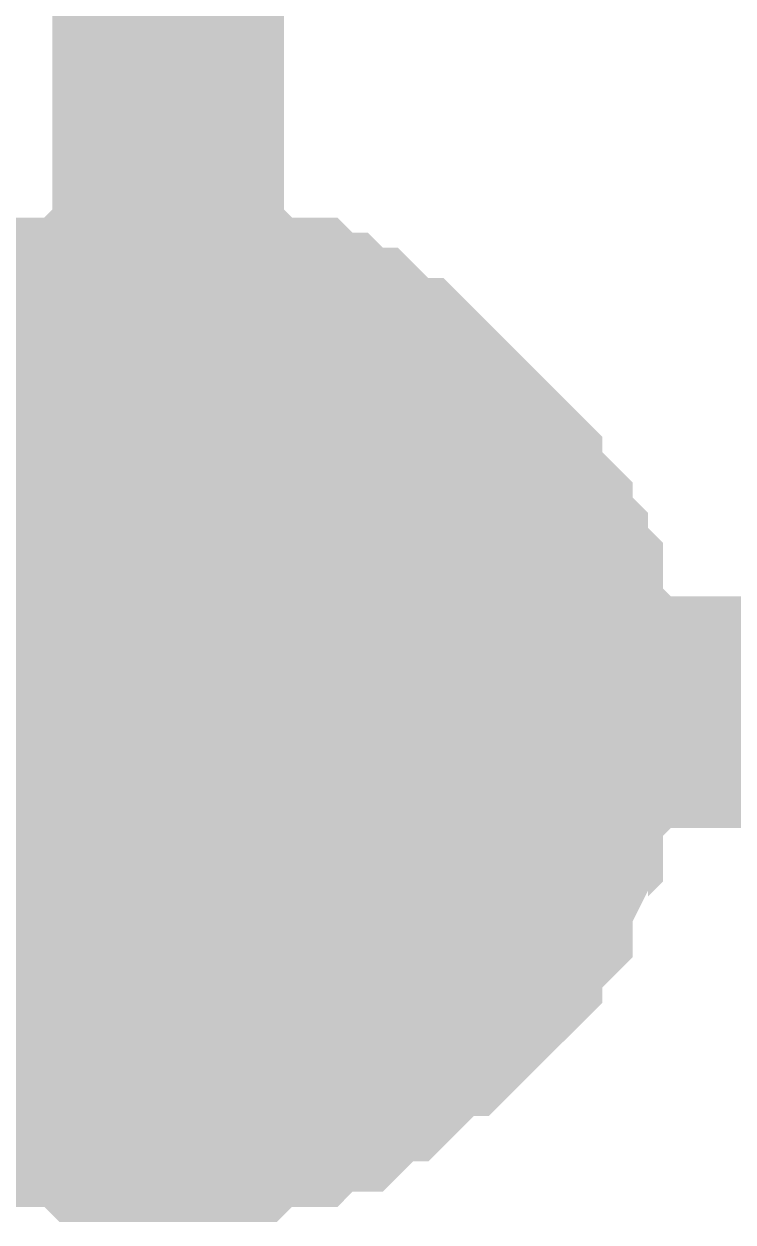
# Model space of a CAD drawing. Header units: inches. Extents: x 0 to 16.9, y 0 to 11.7.
# Drawn here: x 14.4797 to 14.5158, y 5.092 to 5.153 of the extents above; entities that cross this region are included whole.
import ezdxf

# ---------------------------------------------------------------- set-up
doc = ezdxf.new("R2010")
doc.units = ezdxf.units.IN
doc.header["$MEASUREMENT"] = 0
doc.layers.add('Sheet', color=255, linetype='Continuous')

msp = doc.modelspace()

# ---------------------------------------------------------------- linework, layer by layer
at = {"layer": 'Sheet'}
for points in [[(15.692151, 5.565555, 0.0118, 0.0118, 0), (15.692151, 5.550893, 0.0118, 0.0118, 0), (14.487021, 5.550893, 0.0118, 0.0118, 0), (14.487021, 5.117965, 0.0118, 0.0118, 0)], [(14.473133, 5.131855, 0.0118, 0.0118, 0), (14.473905, 5.132627, 0.0118, 0.0118, 0), (14.474676, 5.133399, 0.0118, 0.0118, 0), (14.475448, 5.134171, 0.0118, 0.0118, 0), (14.476219, 5.134171, 0.0118, 0.0118, 0), (14.476991, 5.134942, 0.0118, 0.0118, 0), (14.477762, 5.135714, 0.0118, 0.0118, 0), (14.478534, 5.135714, 0.0118, 0.0118, 0), (14.479305, 5.136486, 0.0118, 0.0118, 0), (14.480077, 5.136486, 0.0118, 0.0118, 0), (14.480848, 5.137257, 0.0118, 0.0118, 0), (14.482392, 5.137257, 0.0118, 0.0118, 0), (14.483163, 5.137257, 0.0118, 0.0118, 0), (14.483935, 5.138029, 0.0118, 0.0118, 0), (14.484706, 5.138029, 0.0118, 0.0118, 0), (14.486249, 5.138029, 0.0118, 0.0118, 0), (14.487021, 5.138029, 0.0118, 0.0118, 0)], [(14.473133, 5.131855, 0.0118, 0.0118, 0), (14.473905, 5.132627, 0.0118, 0.0118, 0), (14.474676, 5.133399, 0.0118, 0.0118, 0), (14.475448, 5.134171, 0.0118, 0.0118, 0), (14.476219, 5.134171, 0.0118, 0.0118, 0), (14.476991, 5.134942, 0.0118, 0.0118, 0), (14.477762, 5.135714, 0.0118, 0.0118, 0), (14.478534, 5.135714, 0.0118, 0.0118, 0), (14.479305, 5.136486, 0.0118, 0.0118, 0), (14.480077, 5.136486, 0.0118, 0.0118, 0), (14.480848, 5.137257, 0.0118, 0.0118, 0), (14.482392, 5.137257, 0.0118, 0.0118, 0), (14.483163, 5.137257, 0.0118, 0.0118, 0), (14.483935, 5.138029, 0.0118, 0.0118, 0), (14.484706, 5.138029, 0.0118, 0.0118, 0), (14.486249, 5.138029, 0.0118, 0.0118, 0), (14.487021, 5.138029, 0.0118, 0.0118, 0)], [(14.473133, 5.131855, 0.0118, 0.0118, 0), (14.473905, 5.132627, 0.0118, 0.0118, 0), (14.474676, 5.133399, 0.0118, 0.0118, 0), (14.475448, 5.134171, 0.0118, 0.0118, 0), (14.476219, 5.134171, 0.0118, 0.0118, 0), (14.476991, 5.134942, 0.0118, 0.0118, 0), (14.477762, 5.135714, 0.0118, 0.0118, 0), (14.478534, 5.135714, 0.0118, 0.0118, 0), (14.479305, 5.136486, 0.0118, 0.0118, 0), (14.480077, 5.136486, 0.0118, 0.0118, 0), (14.480848, 5.137257, 0.0118, 0.0118, 0), (14.482392, 5.137257, 0.0118, 0.0118, 0), (14.483163, 5.137257, 0.0118, 0.0118, 0), (14.483935, 5.138029, 0.0118, 0.0118, 0), (14.484706, 5.138029, 0.0118, 0.0118, 0), (14.486249, 5.138029, 0.0118, 0.0118, 0), (14.487021, 5.138029, 0.0118, 0.0118, 0)], [(14.473133, 5.131855, 0.0118, 0.0118, 0), (14.473905, 5.132627, 0.0118, 0.0118, 0), (14.474676, 5.133399, 0.0118, 0.0118, 0), (14.475448, 5.134171, 0.0118, 0.0118, 0), (14.476219, 5.134171, 0.0118, 0.0118, 0), (14.476991, 5.134942, 0.0118, 0.0118, 0), (14.477762, 5.135714, 0.0118, 0.0118, 0), (14.478534, 5.135714, 0.0118, 0.0118, 0), (14.479305, 5.136486, 0.0118, 0.0118, 0), (14.480077, 5.136486, 0.0118, 0.0118, 0), (14.480848, 5.137257, 0.0118, 0.0118, 0), (14.482392, 5.137257, 0.0118, 0.0118, 0), (14.483163, 5.137257, 0.0118, 0.0118, 0), (14.483935, 5.138029, 0.0118, 0.0118, 0), (14.484706, 5.138029, 0.0118, 0.0118, 0), (14.486249, 5.138029, 0.0118, 0.0118, 0), (14.487021, 5.138029, 0.0118, 0.0118, 0)], [(14.487021, 5.138029, 0.0118, 0.0118, 0), (14.487021, 5.138029, 0.0118, 0.0118, 0)], [(14.487021, 5.138029, 0.0118, 0.0118, 0), (14.487792, 5.138029, 0.0118, 0.0118, 0), (14.489335, 5.138029, 0.0118, 0.0118, 0), (14.490107, 5.138029, 0.0118, 0.0118, 0), (14.490878, 5.137257, 0.0118, 0.0118, 0), (14.49165, 5.137257, 0.0118, 0.0118, 0), (14.493193, 5.137257, 0.0118, 0.0118, 0), (14.493964, 5.136486, 0.0118, 0.0118, 0), (14.494736, 5.136486, 0.0118, 0.0118, 0), (14.495508, 5.135714, 0.0118, 0.0118, 0), (14.496279, 5.135714, 0.0118, 0.0118, 0), (14.497051, 5.134942, 0.0118, 0.0118, 0), (14.497822, 5.134171, 0.0118, 0.0118, 0), (14.498594, 5.134171, 0.0118, 0.0118, 0), (14.499365, 5.133399, 0.0118, 0.0118, 0), (14.500137, 5.132627, 0.0118, 0.0118, 0), (14.500908, 5.131855, 0.0118, 0.0118, 0), (14.50168, 5.131084, 0.0118, 0.0118, 0), (14.502451, 5.130312, 0.0118, 0.0118, 0), (14.503223, 5.12954, 0.0118, 0.0118, 0), (14.503223, 5.128769, 0.0118, 0.0118, 0), (14.503994, 5.127997, 0.0118, 0.0118, 0), (14.504766, 5.127225, 0.0118, 0.0118, 0), (14.504766, 5.126454, 0.0118, 0.0118, 0), (14.505537, 5.125682, 0.0118, 0.0118, 0), (14.505537, 5.12491, 0.0118, 0.0118, 0), (14.506309, 5.124138, 0.0118, 0.0118, 0), (14.506309, 5.122595, 0.0118, 0.0118, 0), (14.506309, 5.121823, 0.0118, 0.0118, 0), (14.50708, 5.121052, 0.0118, 0.0118, 0), (14.50708, 5.12028, 0.0118, 0.0118, 0), (14.50708, 5.118736, 0.0118, 0.0118, 0), (14.50708, 5.117965, 0.0118, 0.0118, 0)], [(14.487021, 5.138029, 0.0118, 0.0118, 0), (14.487021, 5.138029, 0.0118, 0.0118, 0)], [(14.487021, 5.138029, 0.0118, 0.0118, 0), (14.487792, 5.138029, 0.0118, 0.0118, 0), (14.489335, 5.138029, 0.0118, 0.0118, 0), (14.490107, 5.138029, 0.0118, 0.0118, 0), (14.490878, 5.137257, 0.0118, 0.0118, 0), (14.49165, 5.137257, 0.0118, 0.0118, 0), (14.493193, 5.137257, 0.0118, 0.0118, 0), (14.493964, 5.136486, 0.0118, 0.0118, 0), (14.494736, 5.136486, 0.0118, 0.0118, 0), (14.495508, 5.135714, 0.0118, 0.0118, 0), (14.496279, 5.135714, 0.0118, 0.0118, 0), (14.497051, 5.134942, 0.0118, 0.0118, 0), (14.497822, 5.134171, 0.0118, 0.0118, 0), (14.498594, 5.134171, 0.0118, 0.0118, 0), (14.499365, 5.133399, 0.0118, 0.0118, 0), (14.500137, 5.132627, 0.0118, 0.0118, 0), (14.500908, 5.131855, 0.0118, 0.0118, 0), (14.50168, 5.131084, 0.0118, 0.0118, 0), (14.502451, 5.130312, 0.0118, 0.0118, 0), (14.503223, 5.12954, 0.0118, 0.0118, 0), (14.503223, 5.128769, 0.0118, 0.0118, 0), (14.503994, 5.127997, 0.0118, 0.0118, 0), (14.504766, 5.127225, 0.0118, 0.0118, 0), (14.504766, 5.126454, 0.0118, 0.0118, 0), (14.505537, 5.125682, 0.0118, 0.0118, 0), (14.505537, 5.12491, 0.0118, 0.0118, 0), (14.506309, 5.124138, 0.0118, 0.0118, 0), (14.506309, 5.122595, 0.0118, 0.0118, 0), (14.506309, 5.121823, 0.0118, 0.0118, 0), (14.50708, 5.121052, 0.0118, 0.0118, 0), (14.50708, 5.12028, 0.0118, 0.0118, 0), (14.50708, 5.118736, 0.0118, 0.0118, 0), (14.50708, 5.117965, 0.0118, 0.0118, 0)], [(14.487021, 5.138029, 0.0118, 0.0118, 0), (14.487021, 5.138029, 0.0118, 0.0118, 0)], [(14.487021, 5.138029, 0.0118, 0.0118, 0), (14.487792, 5.138029, 0.0118, 0.0118, 0), (14.489335, 5.138029, 0.0118, 0.0118, 0), (14.490107, 5.138029, 0.0118, 0.0118, 0), (14.490878, 5.137257, 0.0118, 0.0118, 0), (14.49165, 5.137257, 0.0118, 0.0118, 0), (14.493193, 5.137257, 0.0118, 0.0118, 0), (14.493964, 5.136486, 0.0118, 0.0118, 0), (14.494736, 5.136486, 0.0118, 0.0118, 0), (14.495508, 5.135714, 0.0118, 0.0118, 0), (14.496279, 5.135714, 0.0118, 0.0118, 0), (14.497051, 5.134942, 0.0118, 0.0118, 0), (14.497822, 5.134171, 0.0118, 0.0118, 0), (14.498594, 5.134171, 0.0118, 0.0118, 0), (14.499365, 5.133399, 0.0118, 0.0118, 0), (14.500137, 5.132627, 0.0118, 0.0118, 0), (14.500908, 5.131855, 0.0118, 0.0118, 0), (14.50168, 5.131084, 0.0118, 0.0118, 0), (14.502451, 5.130312, 0.0118, 0.0118, 0), (14.503223, 5.12954, 0.0118, 0.0118, 0), (14.503223, 5.128769, 0.0118, 0.0118, 0), (14.503994, 5.127997, 0.0118, 0.0118, 0), (14.504766, 5.127225, 0.0118, 0.0118, 0), (14.504766, 5.126454, 0.0118, 0.0118, 0), (14.505537, 5.125682, 0.0118, 0.0118, 0), (14.505537, 5.12491, 0.0118, 0.0118, 0), (14.506309, 5.124138, 0.0118, 0.0118, 0), (14.506309, 5.122595, 0.0118, 0.0118, 0), (14.506309, 5.121823, 0.0118, 0.0118, 0), (14.50708, 5.121052, 0.0118, 0.0118, 0), (14.50708, 5.12028, 0.0118, 0.0118, 0), (14.50708, 5.118736, 0.0118, 0.0118, 0), (14.50708, 5.117965, 0.0118, 0.0118, 0)], [(14.487021, 5.138029, 0.0118, 0.0118, 0), (14.487021, 5.138029, 0.0118, 0.0118, 0)], [(14.487021, 5.138029, 0.0118, 0.0118, 0), (14.487792, 5.138029, 0.0118, 0.0118, 0), (14.489335, 5.138029, 0.0118, 0.0118, 0), (14.490107, 5.138029, 0.0118, 0.0118, 0), (14.490878, 5.137257, 0.0118, 0.0118, 0), (14.49165, 5.137257, 0.0118, 0.0118, 0), (14.493193, 5.137257, 0.0118, 0.0118, 0), (14.493964, 5.136486, 0.0118, 0.0118, 0), (14.494736, 5.136486, 0.0118, 0.0118, 0), (14.495508, 5.135714, 0.0118, 0.0118, 0), (14.496279, 5.135714, 0.0118, 0.0118, 0), (14.497051, 5.134942, 0.0118, 0.0118, 0), (14.497822, 5.134171, 0.0118, 0.0118, 0), (14.498594, 5.134171, 0.0118, 0.0118, 0), (14.499365, 5.133399, 0.0118, 0.0118, 0), (14.500137, 5.132627, 0.0118, 0.0118, 0), (14.500908, 5.131855, 0.0118, 0.0118, 0), (14.50168, 5.131084, 0.0118, 0.0118, 0), (14.502451, 5.130312, 0.0118, 0.0118, 0), (14.503223, 5.12954, 0.0118, 0.0118, 0), (14.503223, 5.128769, 0.0118, 0.0118, 0), (14.503994, 5.127997, 0.0118, 0.0118, 0), (14.504766, 5.127225, 0.0118, 0.0118, 0), (14.504766, 5.126454, 0.0118, 0.0118, 0), (14.505537, 5.125682, 0.0118, 0.0118, 0), (14.505537, 5.12491, 0.0118, 0.0118, 0), (14.506309, 5.124138, 0.0118, 0.0118, 0), (14.506309, 5.122595, 0.0118, 0.0118, 0), (14.506309, 5.121823, 0.0118, 0.0118, 0), (14.50708, 5.121052, 0.0118, 0.0118, 0), (14.50708, 5.12028, 0.0118, 0.0118, 0), (14.50708, 5.118736, 0.0118, 0.0118, 0), (14.50708, 5.117965, 0.0118, 0.0118, 0)], [(14.476991, 5.134942, 0.0039, 0.0039, 0), (14.477762, 5.135714, 0.0039, 0.0039, 0), (14.478534, 5.135714, 0.0039, 0.0039, 0), (14.479305, 5.136486, 0.0039, 0.0039, 0), (14.480077, 5.136486, 0.0039, 0.0039, 0), (14.480848, 5.137257, 0.0039, 0.0039, 0), (14.482392, 5.137257, 0.0039, 0.0039, 0), (14.483163, 5.137257, 0.0039, 0.0039, 0), (14.483935, 5.138029, 0.0039, 0.0039, 0), (14.484706, 5.138029, 0.0039, 0.0039, 0), (14.486249, 5.138029, 0.0039, 0.0039, 0), (14.487021, 5.138029, 0.0039, 0.0039, 0)], [(14.476991, 5.134942, 0.0039, 0.0039, 0), (14.477762, 5.135714, 0.0039, 0.0039, 0), (14.478534, 5.135714, 0.0039, 0.0039, 0), (14.479305, 5.136486, 0.0039, 0.0039, 0), (14.480077, 5.136486, 0.0039, 0.0039, 0), (14.480848, 5.137257, 0.0039, 0.0039, 0), (14.482392, 5.137257, 0.0039, 0.0039, 0), (14.483163, 5.137257, 0.0039, 0.0039, 0), (14.483935, 5.138029, 0.0039, 0.0039, 0), (14.484706, 5.138029, 0.0039, 0.0039, 0), (14.486249, 5.138029, 0.0039, 0.0039, 0), (14.487021, 5.138029, 0.0039, 0.0039, 0)], [(14.476991, 5.134942, 0.0039, 0.0039, 0), (14.477762, 5.135714, 0.0039, 0.0039, 0), (14.478534, 5.135714, 0.0039, 0.0039, 0), (14.479305, 5.136486, 0.0039, 0.0039, 0), (14.480077, 5.136486, 0.0039, 0.0039, 0), (14.480848, 5.137257, 0.0039, 0.0039, 0), (14.482392, 5.137257, 0.0039, 0.0039, 0), (14.483163, 5.137257, 0.0039, 0.0039, 0), (14.483935, 5.138029, 0.0039, 0.0039, 0), (14.484706, 5.138029, 0.0039, 0.0039, 0), (14.486249, 5.138029, 0.0039, 0.0039, 0), (14.487021, 5.138029, 0.0039, 0.0039, 0)], [(14.476991, 5.134942, 0.0039, 0.0039, 0), (14.477762, 5.135714, 0.0039, 0.0039, 0), (14.478534, 5.135714, 0.0039, 0.0039, 0), (14.479305, 5.136486, 0.0039, 0.0039, 0), (14.480077, 5.136486, 0.0039, 0.0039, 0), (14.480848, 5.137257, 0.0039, 0.0039, 0), (14.482392, 5.137257, 0.0039, 0.0039, 0), (14.483163, 5.137257, 0.0039, 0.0039, 0), (14.483935, 5.138029, 0.0039, 0.0039, 0), (14.484706, 5.138029, 0.0039, 0.0039, 0), (14.486249, 5.138029, 0.0039, 0.0039, 0), (14.487021, 5.138029, 0.0039, 0.0039, 0)], [(14.487021, 5.138029, 0.0039, 0.0039, 0), (14.487021, 5.138029, 0.0039, 0.0039, 0)], [(14.487021, 5.138029, 0.0039, 0.0039, 0), (14.487792, 5.138029, 0.0039, 0.0039, 0), (14.489335, 5.138029, 0.0039, 0.0039, 0), (14.490107, 5.138029, 0.0039, 0.0039, 0), (14.490878, 5.137257, 0.0039, 0.0039, 0), (14.49165, 5.137257, 0.0039, 0.0039, 0), (14.493193, 5.137257, 0.0039, 0.0039, 0), (14.493964, 5.136486, 0.0039, 0.0039, 0), (14.494736, 5.136486, 0.0039, 0.0039, 0), (14.495508, 5.135714, 0.0039, 0.0039, 0), (14.496279, 5.135714, 0.0039, 0.0039, 0), (14.497051, 5.134942, 0.0039, 0.0039, 0), (14.497822, 5.134171, 0.0039, 0.0039, 0), (14.498594, 5.134171, 0.0039, 0.0039, 0), (14.499365, 5.133399, 0.0039, 0.0039, 0), (14.500137, 5.132627, 0.0039, 0.0039, 0), (14.500908, 5.131855, 0.0039, 0.0039, 0), (14.50168, 5.131084, 0.0039, 0.0039, 0), (14.502451, 5.130312, 0.0039, 0.0039, 0), (14.503223, 5.12954, 0.0039, 0.0039, 0), (14.503223, 5.128769, 0.0039, 0.0039, 0), (14.503994, 5.127997, 0.0039, 0.0039, 0), (14.504766, 5.127225, 0.0039, 0.0039, 0), (14.504766, 5.126454, 0.0039, 0.0039, 0), (14.505537, 5.125682, 0.0039, 0.0039, 0), (14.505537, 5.12491, 0.0039, 0.0039, 0), (14.506309, 5.124138, 0.0039, 0.0039, 0), (14.506309, 5.122595, 0.0039, 0.0039, 0), (14.506309, 5.121823, 0.0039, 0.0039, 0), (14.50708, 5.121052, 0.0039, 0.0039, 0), (14.50708, 5.12028, 0.0039, 0.0039, 0), (14.50708, 5.118736, 0.0039, 0.0039, 0), (14.50708, 5.117965, 0.0039, 0.0039, 0)], [(14.487021, 5.138029, 0.0039, 0.0039, 0), (14.487021, 5.138029, 0.0039, 0.0039, 0)], [(14.487021, 5.138029, 0.0039, 0.0039, 0), (14.487792, 5.138029, 0.0039, 0.0039, 0), (14.489335, 5.138029, 0.0039, 0.0039, 0), (14.490107, 5.138029, 0.0039, 0.0039, 0), (14.490878, 5.137257, 0.0039, 0.0039, 0), (14.49165, 5.137257, 0.0039, 0.0039, 0), (14.493193, 5.137257, 0.0039, 0.0039, 0), (14.493964, 5.136486, 0.0039, 0.0039, 0), (14.494736, 5.136486, 0.0039, 0.0039, 0), (14.495508, 5.135714, 0.0039, 0.0039, 0), (14.496279, 5.135714, 0.0039, 0.0039, 0), (14.497051, 5.134942, 0.0039, 0.0039, 0), (14.497822, 5.134171, 0.0039, 0.0039, 0), (14.498594, 5.134171, 0.0039, 0.0039, 0), (14.499365, 5.133399, 0.0039, 0.0039, 0), (14.500137, 5.132627, 0.0039, 0.0039, 0), (14.500908, 5.131855, 0.0039, 0.0039, 0), (14.50168, 5.131084, 0.0039, 0.0039, 0), (14.502451, 5.130312, 0.0039, 0.0039, 0), (14.503223, 5.12954, 0.0039, 0.0039, 0), (14.503223, 5.128769, 0.0039, 0.0039, 0), (14.503994, 5.127997, 0.0039, 0.0039, 0), (14.504766, 5.127225, 0.0039, 0.0039, 0), (14.504766, 5.126454, 0.0039, 0.0039, 0), (14.505537, 5.125682, 0.0039, 0.0039, 0), (14.505537, 5.12491, 0.0039, 0.0039, 0), (14.506309, 5.124138, 0.0039, 0.0039, 0), (14.506309, 5.122595, 0.0039, 0.0039, 0), (14.506309, 5.121823, 0.0039, 0.0039, 0), (14.50708, 5.121052, 0.0039, 0.0039, 0), (14.50708, 5.12028, 0.0039, 0.0039, 0), (14.50708, 5.118736, 0.0039, 0.0039, 0), (14.50708, 5.117965, 0.0039, 0.0039, 0)], [(14.487021, 5.138029, 0.0039, 0.0039, 0), (14.487021, 5.138029, 0.0039, 0.0039, 0)], [(14.487021, 5.138029, 0.0039, 0.0039, 0), (14.487792, 5.138029, 0.0039, 0.0039, 0), (14.489335, 5.138029, 0.0039, 0.0039, 0), (14.490107, 5.138029, 0.0039, 0.0039, 0), (14.490878, 5.137257, 0.0039, 0.0039, 0), (14.49165, 5.137257, 0.0039, 0.0039, 0), (14.493193, 5.137257, 0.0039, 0.0039, 0), (14.493964, 5.136486, 0.0039, 0.0039, 0), (14.494736, 5.136486, 0.0039, 0.0039, 0), (14.495508, 5.135714, 0.0039, 0.0039, 0), (14.496279, 5.135714, 0.0039, 0.0039, 0), (14.497051, 5.134942, 0.0039, 0.0039, 0), (14.497822, 5.134171, 0.0039, 0.0039, 0), (14.498594, 5.134171, 0.0039, 0.0039, 0), (14.499365, 5.133399, 0.0039, 0.0039, 0), (14.500137, 5.132627, 0.0039, 0.0039, 0), (14.500908, 5.131855, 0.0039, 0.0039, 0), (14.50168, 5.131084, 0.0039, 0.0039, 0), (14.502451, 5.130312, 0.0039, 0.0039, 0), (14.503223, 5.12954, 0.0039, 0.0039, 0), (14.503223, 5.128769, 0.0039, 0.0039, 0), (14.503994, 5.127997, 0.0039, 0.0039, 0), (14.504766, 5.127225, 0.0039, 0.0039, 0), (14.504766, 5.126454, 0.0039, 0.0039, 0), (14.505537, 5.125682, 0.0039, 0.0039, 0), (14.505537, 5.12491, 0.0039, 0.0039, 0), (14.506309, 5.124138, 0.0039, 0.0039, 0), (14.506309, 5.122595, 0.0039, 0.0039, 0), (14.506309, 5.121823, 0.0039, 0.0039, 0), (14.50708, 5.121052, 0.0039, 0.0039, 0), (14.50708, 5.12028, 0.0039, 0.0039, 0), (14.50708, 5.118736, 0.0039, 0.0039, 0), (14.50708, 5.117965, 0.0039, 0.0039, 0)], [(14.487021, 5.138029, 0.0039, 0.0039, 0), (14.487021, 5.138029, 0.0039, 0.0039, 0)], [(14.487021, 5.138029, 0.0039, 0.0039, 0), (14.487792, 5.138029, 0.0039, 0.0039, 0), (14.489335, 5.138029, 0.0039, 0.0039, 0), (14.490107, 5.138029, 0.0039, 0.0039, 0), (14.490878, 5.137257, 0.0039, 0.0039, 0), (14.49165, 5.137257, 0.0039, 0.0039, 0), (14.493193, 5.137257, 0.0039, 0.0039, 0), (14.493964, 5.136486, 0.0039, 0.0039, 0), (14.494736, 5.136486, 0.0039, 0.0039, 0), (14.495508, 5.135714, 0.0039, 0.0039, 0), (14.496279, 5.135714, 0.0039, 0.0039, 0), (14.497051, 5.134942, 0.0039, 0.0039, 0), (14.497822, 5.134171, 0.0039, 0.0039, 0), (14.498594, 5.134171, 0.0039, 0.0039, 0), (14.499365, 5.133399, 0.0039, 0.0039, 0), (14.500137, 5.132627, 0.0039, 0.0039, 0), (14.500908, 5.131855, 0.0039, 0.0039, 0), (14.50168, 5.131084, 0.0039, 0.0039, 0), (14.502451, 5.130312, 0.0039, 0.0039, 0), (14.503223, 5.12954, 0.0039, 0.0039, 0), (14.503223, 5.128769, 0.0039, 0.0039, 0), (14.503994, 5.127997, 0.0039, 0.0039, 0), (14.504766, 5.127225, 0.0039, 0.0039, 0), (14.504766, 5.126454, 0.0039, 0.0039, 0), (14.505537, 5.125682, 0.0039, 0.0039, 0), (14.505537, 5.12491, 0.0039, 0.0039, 0), (14.506309, 5.124138, 0.0039, 0.0039, 0), (14.506309, 5.122595, 0.0039, 0.0039, 0), (14.506309, 5.121823, 0.0039, 0.0039, 0), (14.50708, 5.121052, 0.0039, 0.0039, 0), (14.50708, 5.12028, 0.0039, 0.0039, 0), (14.50708, 5.118736, 0.0039, 0.0039, 0), (14.50708, 5.117965, 0.0039, 0.0039, 0)], [(14.565717, 5.117965, 0.0118, 0.0118, 0), (14.487021, 5.117965, 0.0118, 0.0118, 0), (13.975496, 5.117965, 0.0118, 0.0118, 0)], [(14.50708, 5.117965, 0.0118, 0.0118, 0), (14.50708, 5.117193, 0.0118, 0.0118, 0), (14.50708, 5.11565, 0.0118, 0.0118, 0), (14.50708, 5.114878, 0.0118, 0.0118, 0), (14.506309, 5.114106, 0.0118, 0.0118, 0), (14.506309, 5.112563, 0.0118, 0.0118, 0), (14.506309, 5.111791, 0.0118, 0.0118, 0), (14.505537, 5.111019, 0.0118, 0.0118, 0), (14.505537, 5.110248, 0.0118, 0.0118, 0), (14.504766, 5.108704, 0.0118, 0.0118, 0), (14.504766, 5.107933, 0.0118, 0.0118, 0), (14.503994, 5.107161, 0.0118, 0.0118, 0), (14.503223, 5.106389, 0.0118, 0.0118, 0), (14.503223, 5.105617, 0.0118, 0.0118, 0), (14.502451, 5.104846, 0.0118, 0.0118, 0), (14.50168, 5.104074, 0.0118, 0.0118, 0), (14.500908, 5.103302, 0.0118, 0.0118, 0), (14.500137, 5.103302, 0.0118, 0.0118, 0), (14.499365, 5.102531, 0.0118, 0.0118, 0), (14.498594, 5.101759, 0.0118, 0.0118, 0), (14.497822, 5.100987, 0.0118, 0.0118, 0), (14.497051, 5.100987, 0.0118, 0.0118, 0), (14.496279, 5.100215, 0.0118, 0.0118, 0), (14.495508, 5.099444, 0.0118, 0.0118, 0), (14.494736, 5.099444, 0.0118, 0.0118, 0), (14.493964, 5.099444, 0.0118, 0.0118, 0), (14.493193, 5.098672, 0.0118, 0.0118, 0), (14.49165, 5.098672, 0.0118, 0.0118, 0), (14.490878, 5.098672, 0.0118, 0.0118, 0), (14.490107, 5.0979, 0.0118, 0.0118, 0), (14.489335, 5.0979, 0.0118, 0.0118, 0), (14.487792, 5.0979, 0.0118, 0.0118, 0), (14.487021, 5.0979, 0.0118, 0.0118, 0)], [(14.50708, 5.117965, 0.0118, 0.0118, 0), (14.50708, 5.117193, 0.0118, 0.0118, 0), (14.50708, 5.11565, 0.0118, 0.0118, 0), (14.50708, 5.114878, 0.0118, 0.0118, 0), (14.506309, 5.114106, 0.0118, 0.0118, 0), (14.506309, 5.112563, 0.0118, 0.0118, 0), (14.506309, 5.111791, 0.0118, 0.0118, 0), (14.505537, 5.111019, 0.0118, 0.0118, 0), (14.505537, 5.110248, 0.0118, 0.0118, 0), (14.504766, 5.108704, 0.0118, 0.0118, 0), (14.504766, 5.107933, 0.0118, 0.0118, 0), (14.503994, 5.107161, 0.0118, 0.0118, 0), (14.503223, 5.106389, 0.0118, 0.0118, 0), (14.503223, 5.105617, 0.0118, 0.0118, 0), (14.502451, 5.104846, 0.0118, 0.0118, 0), (14.50168, 5.104074, 0.0118, 0.0118, 0), (14.500908, 5.103302, 0.0118, 0.0118, 0), (14.500137, 5.103302, 0.0118, 0.0118, 0), (14.499365, 5.102531, 0.0118, 0.0118, 0), (14.498594, 5.101759, 0.0118, 0.0118, 0), (14.497822, 5.100987, 0.0118, 0.0118, 0), (14.497051, 5.100987, 0.0118, 0.0118, 0), (14.496279, 5.100215, 0.0118, 0.0118, 0), (14.495508, 5.099444, 0.0118, 0.0118, 0), (14.494736, 5.099444, 0.0118, 0.0118, 0), (14.493964, 5.099444, 0.0118, 0.0118, 0), (14.493193, 5.098672, 0.0118, 0.0118, 0), (14.49165, 5.098672, 0.0118, 0.0118, 0), (14.490878, 5.098672, 0.0118, 0.0118, 0), (14.490107, 5.0979, 0.0118, 0.0118, 0), (14.489335, 5.0979, 0.0118, 0.0118, 0), (14.487792, 5.0979, 0.0118, 0.0118, 0), (14.487021, 5.0979, 0.0118, 0.0118, 0)], [(14.50708, 5.117965, 0.0118, 0.0118, 0), (14.50708, 5.117193, 0.0118, 0.0118, 0), (14.50708, 5.11565, 0.0118, 0.0118, 0), (14.50708, 5.114878, 0.0118, 0.0118, 0), (14.506309, 5.114106, 0.0118, 0.0118, 0), (14.506309, 5.112563, 0.0118, 0.0118, 0), (14.506309, 5.111791, 0.0118, 0.0118, 0), (14.505537, 5.111019, 0.0118, 0.0118, 0), (14.505537, 5.110248, 0.0118, 0.0118, 0), (14.504766, 5.108704, 0.0118, 0.0118, 0), (14.504766, 5.107933, 0.0118, 0.0118, 0), (14.503994, 5.107161, 0.0118, 0.0118, 0), (14.503223, 5.106389, 0.0118, 0.0118, 0), (14.503223, 5.105617, 0.0118, 0.0118, 0), (14.502451, 5.104846, 0.0118, 0.0118, 0), (14.50168, 5.104074, 0.0118, 0.0118, 0), (14.500908, 5.103302, 0.0118, 0.0118, 0), (14.500137, 5.103302, 0.0118, 0.0118, 0), (14.499365, 5.102531, 0.0118, 0.0118, 0), (14.498594, 5.101759, 0.0118, 0.0118, 0), (14.497822, 5.100987, 0.0118, 0.0118, 0), (14.497051, 5.100987, 0.0118, 0.0118, 0), (14.496279, 5.100215, 0.0118, 0.0118, 0), (14.495508, 5.099444, 0.0118, 0.0118, 0), (14.494736, 5.099444, 0.0118, 0.0118, 0), (14.493964, 5.099444, 0.0118, 0.0118, 0), (14.493193, 5.098672, 0.0118, 0.0118, 0), (14.49165, 5.098672, 0.0118, 0.0118, 0), (14.490878, 5.098672, 0.0118, 0.0118, 0), (14.490107, 5.0979, 0.0118, 0.0118, 0), (14.489335, 5.0979, 0.0118, 0.0118, 0), (14.487792, 5.0979, 0.0118, 0.0118, 0), (14.487021, 5.0979, 0.0118, 0.0118, 0)], [(14.50708, 5.117965, 0.0118, 0.0118, 0), (14.50708, 5.117193, 0.0118, 0.0118, 0), (14.50708, 5.11565, 0.0118, 0.0118, 0), (14.50708, 5.114878, 0.0118, 0.0118, 0), (14.506309, 5.114106, 0.0118, 0.0118, 0), (14.506309, 5.112563, 0.0118, 0.0118, 0), (14.506309, 5.111791, 0.0118, 0.0118, 0), (14.505537, 5.111019, 0.0118, 0.0118, 0), (14.505537, 5.110248, 0.0118, 0.0118, 0), (14.504766, 5.108704, 0.0118, 0.0118, 0), (14.504766, 5.107933, 0.0118, 0.0118, 0), (14.503994, 5.107161, 0.0118, 0.0118, 0), (14.503223, 5.106389, 0.0118, 0.0118, 0), (14.503223, 5.105617, 0.0118, 0.0118, 0), (14.502451, 5.104846, 0.0118, 0.0118, 0), (14.50168, 5.104074, 0.0118, 0.0118, 0), (14.500908, 5.103302, 0.0118, 0.0118, 0), (14.500137, 5.103302, 0.0118, 0.0118, 0), (14.499365, 5.102531, 0.0118, 0.0118, 0), (14.498594, 5.101759, 0.0118, 0.0118, 0), (14.497822, 5.100987, 0.0118, 0.0118, 0), (14.497051, 5.100987, 0.0118, 0.0118, 0), (14.496279, 5.100215, 0.0118, 0.0118, 0), (14.495508, 5.099444, 0.0118, 0.0118, 0), (14.494736, 5.099444, 0.0118, 0.0118, 0), (14.493964, 5.099444, 0.0118, 0.0118, 0), (14.493193, 5.098672, 0.0118, 0.0118, 0), (14.49165, 5.098672, 0.0118, 0.0118, 0), (14.490878, 5.098672, 0.0118, 0.0118, 0), (14.490107, 5.0979, 0.0118, 0.0118, 0), (14.489335, 5.0979, 0.0118, 0.0118, 0), (14.487792, 5.0979, 0.0118, 0.0118, 0), (14.487021, 5.0979, 0.0118, 0.0118, 0)], [(14.50708, 5.117965, 0.0118, 0.0118, 0), (14.50708, 5.117965, 0.0118, 0.0118, 0), (14.50708, 5.117965, 0.0118, 0.0118, 0), (14.50708, 5.117965, 0.0118, 0.0118, 0), (14.50708, 5.117965, 0.0118, 0.0118, 0), (14.50708, 5.117965, 0.0118, 0.0118, 0), (14.50708, 5.117965, 0.0118, 0.0118, 0), (14.50708, 5.117965, 0.0118, 0.0118, 0), (14.50708, 5.117965, 0.0118, 0.0118, 0), (14.50708, 5.117965, 0.0118, 0.0118, 0), (14.50708, 5.117965, 0.0118, 0.0118, 0), (14.50708, 5.117965, 0.0118, 0.0118, 0), (14.50708, 5.117965, 0.0118, 0.0118, 0), (14.50708, 5.117965, 0.0118, 0.0118, 0), (14.50708, 5.117965, 0.0118, 0.0118, 0), (14.50708, 5.117965, 0.0118, 0.0118, 0), (14.50708, 5.117965, 0.0118, 0.0118, 0), (14.50708, 5.117965, 0.0118, 0.0118, 0), (14.50708, 5.117965, 0.0118, 0.0118, 0), (14.50708, 5.117965, 0.0118, 0.0118, 0), (14.50708, 5.117965, 0.0118, 0.0118, 0), (14.50708, 5.117965, 0.0118, 0.0118, 0), (14.50708, 5.117965, 0.0118, 0.0118, 0), (14.50708, 5.117965, 0.0118, 0.0118, 0), (14.50708, 5.117965, 0.0118, 0.0118, 0), (14.50708, 5.117965, 0.0118, 0.0118, 0), (14.50708, 5.117965, 0.0118, 0.0118, 0), (14.50708, 5.117965, 0.0118, 0.0118, 0), (14.50708, 5.117965, 0.0118, 0.0118, 0), (14.50708, 5.117965, 0.0118, 0.0118, 0), (14.50708, 5.117965, 0.0118, 0.0118, 0), (14.50708, 5.117965, 0.0118, 0.0118, 0), (14.50708, 5.117965, 0.0118, 0.0118, 0)], [(14.50708, 5.117965, 0.0118, 0.0118, 0), (14.50708, 5.117965, 0.0118, 0.0118, 0)], [(14.50708, 5.117965, 0.0118, 0.0118, 0), (14.50708, 5.117965, 0.0118, 0.0118, 0), (14.50708, 5.117965, 0.0118, 0.0118, 0), (14.50708, 5.117965, 0.0118, 0.0118, 0), (14.50708, 5.117965, 0.0118, 0.0118, 0), (14.50708, 5.117965, 0.0118, 0.0118, 0), (14.50708, 5.117965, 0.0118, 0.0118, 0), (14.50708, 5.117965, 0.0118, 0.0118, 0), (14.50708, 5.117965, 0.0118, 0.0118, 0), (14.50708, 5.117965, 0.0118, 0.0118, 0), (14.50708, 5.117965, 0.0118, 0.0118, 0), (14.50708, 5.117965, 0.0118, 0.0118, 0), (14.50708, 5.117965, 0.0118, 0.0118, 0), (14.50708, 5.117965, 0.0118, 0.0118, 0), (14.50708, 5.117965, 0.0118, 0.0118, 0), (14.50708, 5.117965, 0.0118, 0.0118, 0), (14.50708, 5.117965, 0.0118, 0.0118, 0), (14.50708, 5.117965, 0.0118, 0.0118, 0), (14.50708, 5.117965, 0.0118, 0.0118, 0), (14.50708, 5.117965, 0.0118, 0.0118, 0), (14.50708, 5.117965, 0.0118, 0.0118, 0), (14.50708, 5.117965, 0.0118, 0.0118, 0), (14.50708, 5.117965, 0.0118, 0.0118, 0), (14.50708, 5.117965, 0.0118, 0.0118, 0), (14.50708, 5.117965, 0.0118, 0.0118, 0), (14.50708, 5.117965, 0.0118, 0.0118, 0), (14.50708, 5.117965, 0.0118, 0.0118, 0), (14.50708, 5.117965, 0.0118, 0.0118, 0), (14.50708, 5.117965, 0.0118, 0.0118, 0), (14.50708, 5.117965, 0.0118, 0.0118, 0), (14.50708, 5.117965, 0.0118, 0.0118, 0), (14.50708, 5.117965, 0.0118, 0.0118, 0), (14.50708, 5.117965, 0.0118, 0.0118, 0)], [(14.50708, 5.117965, 0.0118, 0.0118, 0), (14.50708, 5.117965, 0.0118, 0.0118, 0)], [(14.50708, 5.117965, 0.0118, 0.0118, 0), (14.50708, 5.117965, 0.0118, 0.0118, 0), (14.50708, 5.117965, 0.0118, 0.0118, 0), (14.50708, 5.117965, 0.0118, 0.0118, 0), (14.50708, 5.117965, 0.0118, 0.0118, 0), (14.50708, 5.117965, 0.0118, 0.0118, 0), (14.50708, 5.117965, 0.0118, 0.0118, 0), (14.50708, 5.117965, 0.0118, 0.0118, 0), (14.50708, 5.117965, 0.0118, 0.0118, 0), (14.50708, 5.117965, 0.0118, 0.0118, 0), (14.50708, 5.117965, 0.0118, 0.0118, 0), (14.50708, 5.117965, 0.0118, 0.0118, 0), (14.50708, 5.117965, 0.0118, 0.0118, 0), (14.50708, 5.117965, 0.0118, 0.0118, 0), (14.50708, 5.117965, 0.0118, 0.0118, 0), (14.50708, 5.117965, 0.0118, 0.0118, 0), (14.50708, 5.117965, 0.0118, 0.0118, 0), (14.50708, 5.117965, 0.0118, 0.0118, 0), (14.50708, 5.117965, 0.0118, 0.0118, 0), (14.50708, 5.117965, 0.0118, 0.0118, 0), (14.50708, 5.117965, 0.0118, 0.0118, 0), (14.50708, 5.117965, 0.0118, 0.0118, 0), (14.50708, 5.117965, 0.0118, 0.0118, 0), (14.50708, 5.117965, 0.0118, 0.0118, 0), (14.50708, 5.117965, 0.0118, 0.0118, 0), (14.50708, 5.117965, 0.0118, 0.0118, 0), (14.50708, 5.117965, 0.0118, 0.0118, 0), (14.50708, 5.117965, 0.0118, 0.0118, 0), (14.50708, 5.117965, 0.0118, 0.0118, 0), (14.50708, 5.117965, 0.0118, 0.0118, 0), (14.50708, 5.117965, 0.0118, 0.0118, 0), (14.50708, 5.117965, 0.0118, 0.0118, 0), (14.50708, 5.117965, 0.0118, 0.0118, 0)], [(14.50708, 5.117965, 0.0118, 0.0118, 0), (14.50708, 5.117965, 0.0118, 0.0118, 0)], [(14.50708, 5.117965, 0.0118, 0.0118, 0), (14.50708, 5.117965, 0.0118, 0.0118, 0), (14.50708, 5.117965, 0.0118, 0.0118, 0), (14.50708, 5.117965, 0.0118, 0.0118, 0), (14.50708, 5.117965, 0.0118, 0.0118, 0), (14.50708, 5.117965, 0.0118, 0.0118, 0), (14.50708, 5.117965, 0.0118, 0.0118, 0), (14.50708, 5.117965, 0.0118, 0.0118, 0), (14.50708, 5.117965, 0.0118, 0.0118, 0), (14.50708, 5.117965, 0.0118, 0.0118, 0), (14.50708, 5.117965, 0.0118, 0.0118, 0), (14.50708, 5.117965, 0.0118, 0.0118, 0), (14.50708, 5.117965, 0.0118, 0.0118, 0), (14.50708, 5.117965, 0.0118, 0.0118, 0), (14.50708, 5.117965, 0.0118, 0.0118, 0), (14.50708, 5.117965, 0.0118, 0.0118, 0), (14.50708, 5.117965, 0.0118, 0.0118, 0), (14.50708, 5.117965, 0.0118, 0.0118, 0), (14.50708, 5.117965, 0.0118, 0.0118, 0), (14.50708, 5.117965, 0.0118, 0.0118, 0), (14.50708, 5.117965, 0.0118, 0.0118, 0), (14.50708, 5.117965, 0.0118, 0.0118, 0), (14.50708, 5.117965, 0.0118, 0.0118, 0), (14.50708, 5.117965, 0.0118, 0.0118, 0), (14.50708, 5.117965, 0.0118, 0.0118, 0), (14.50708, 5.117965, 0.0118, 0.0118, 0), (14.50708, 5.117965, 0.0118, 0.0118, 0), (14.50708, 5.117965, 0.0118, 0.0118, 0), (14.50708, 5.117965, 0.0118, 0.0118, 0), (14.50708, 5.117965, 0.0118, 0.0118, 0), (14.50708, 5.117965, 0.0118, 0.0118, 0), (14.50708, 5.117965, 0.0118, 0.0118, 0), (14.50708, 5.117965, 0.0118, 0.0118, 0)], [(14.50708, 5.117965, 0.0118, 0.0118, 0), (14.50708, 5.117965, 0.0118, 0.0118, 0)], [(14.50708, 5.117965, 0.0039, 0.0039, 0), (14.50708, 5.117193, 0.0039, 0.0039, 0), (14.50708, 5.11565, 0.0039, 0.0039, 0), (14.50708, 5.114878, 0.0039, 0.0039, 0), (14.506309, 5.114106, 0.0039, 0.0039, 0), (14.506309, 5.112563, 0.0039, 0.0039, 0), (14.506309, 5.111791, 0.0039, 0.0039, 0), (14.505537, 5.111019, 0.0039, 0.0039, 0), (14.505537, 5.110248, 0.0039, 0.0039, 0), (14.504766, 5.108704, 0.0039, 0.0039, 0), (14.504766, 5.107933, 0.0039, 0.0039, 0), (14.503994, 5.107161, 0.0039, 0.0039, 0), (14.503223, 5.106389, 0.0039, 0.0039, 0), (14.503223, 5.105617, 0.0039, 0.0039, 0), (14.502451, 5.104846, 0.0039, 0.0039, 0), (14.50168, 5.104074, 0.0039, 0.0039, 0), (14.500908, 5.103302, 0.0039, 0.0039, 0), (14.500137, 5.103302, 0.0039, 0.0039, 0), (14.499365, 5.102531, 0.0039, 0.0039, 0), (14.498594, 5.101759, 0.0039, 0.0039, 0), (14.497822, 5.100987, 0.0039, 0.0039, 0), (14.497051, 5.100987, 0.0039, 0.0039, 0), (14.496279, 5.100215, 0.0039, 0.0039, 0), (14.495508, 5.099444, 0.0039, 0.0039, 0), (14.494736, 5.099444, 0.0039, 0.0039, 0), (14.493964, 5.099444, 0.0039, 0.0039, 0), (14.493193, 5.098672, 0.0039, 0.0039, 0), (14.49165, 5.098672, 0.0039, 0.0039, 0), (14.490878, 5.098672, 0.0039, 0.0039, 0), (14.490107, 5.0979, 0.0039, 0.0039, 0), (14.489335, 5.0979, 0.0039, 0.0039, 0), (14.487792, 5.0979, 0.0039, 0.0039, 0), (14.487021, 5.0979, 0.0039, 0.0039, 0)], [(14.50708, 5.117965, 0.0039, 0.0039, 0), (14.50708, 5.117193, 0.0039, 0.0039, 0), (14.50708, 5.11565, 0.0039, 0.0039, 0), (14.50708, 5.114878, 0.0039, 0.0039, 0), (14.506309, 5.114106, 0.0039, 0.0039, 0), (14.506309, 5.112563, 0.0039, 0.0039, 0), (14.506309, 5.111791, 0.0039, 0.0039, 0), (14.505537, 5.111019, 0.0039, 0.0039, 0), (14.505537, 5.110248, 0.0039, 0.0039, 0), (14.504766, 5.108704, 0.0039, 0.0039, 0), (14.504766, 5.107933, 0.0039, 0.0039, 0), (14.503994, 5.107161, 0.0039, 0.0039, 0), (14.503223, 5.106389, 0.0039, 0.0039, 0), (14.503223, 5.105617, 0.0039, 0.0039, 0), (14.502451, 5.104846, 0.0039, 0.0039, 0), (14.50168, 5.104074, 0.0039, 0.0039, 0), (14.500908, 5.103302, 0.0039, 0.0039, 0), (14.500137, 5.103302, 0.0039, 0.0039, 0), (14.499365, 5.102531, 0.0039, 0.0039, 0), (14.498594, 5.101759, 0.0039, 0.0039, 0), (14.497822, 5.100987, 0.0039, 0.0039, 0), (14.497051, 5.100987, 0.0039, 0.0039, 0), (14.496279, 5.100215, 0.0039, 0.0039, 0), (14.495508, 5.099444, 0.0039, 0.0039, 0), (14.494736, 5.099444, 0.0039, 0.0039, 0), (14.493964, 5.099444, 0.0039, 0.0039, 0), (14.493193, 5.098672, 0.0039, 0.0039, 0), (14.49165, 5.098672, 0.0039, 0.0039, 0), (14.490878, 5.098672, 0.0039, 0.0039, 0), (14.490107, 5.0979, 0.0039, 0.0039, 0), (14.489335, 5.0979, 0.0039, 0.0039, 0), (14.487792, 5.0979, 0.0039, 0.0039, 0), (14.487021, 5.0979, 0.0039, 0.0039, 0)], [(14.50708, 5.117965, 0.0039, 0.0039, 0), (14.50708, 5.117193, 0.0039, 0.0039, 0), (14.50708, 5.11565, 0.0039, 0.0039, 0), (14.50708, 5.114878, 0.0039, 0.0039, 0), (14.506309, 5.114106, 0.0039, 0.0039, 0), (14.506309, 5.112563, 0.0039, 0.0039, 0), (14.506309, 5.111791, 0.0039, 0.0039, 0), (14.505537, 5.111019, 0.0039, 0.0039, 0), (14.505537, 5.110248, 0.0039, 0.0039, 0), (14.504766, 5.108704, 0.0039, 0.0039, 0), (14.504766, 5.107933, 0.0039, 0.0039, 0), (14.503994, 5.107161, 0.0039, 0.0039, 0), (14.503223, 5.106389, 0.0039, 0.0039, 0), (14.503223, 5.105617, 0.0039, 0.0039, 0), (14.502451, 5.104846, 0.0039, 0.0039, 0), (14.50168, 5.104074, 0.0039, 0.0039, 0), (14.500908, 5.103302, 0.0039, 0.0039, 0), (14.500137, 5.103302, 0.0039, 0.0039, 0), (14.499365, 5.102531, 0.0039, 0.0039, 0), (14.498594, 5.101759, 0.0039, 0.0039, 0), (14.497822, 5.100987, 0.0039, 0.0039, 0), (14.497051, 5.100987, 0.0039, 0.0039, 0), (14.496279, 5.100215, 0.0039, 0.0039, 0), (14.495508, 5.099444, 0.0039, 0.0039, 0), (14.494736, 5.099444, 0.0039, 0.0039, 0), (14.493964, 5.099444, 0.0039, 0.0039, 0), (14.493193, 5.098672, 0.0039, 0.0039, 0), (14.49165, 5.098672, 0.0039, 0.0039, 0), (14.490878, 5.098672, 0.0039, 0.0039, 0), (14.490107, 5.0979, 0.0039, 0.0039, 0), (14.489335, 5.0979, 0.0039, 0.0039, 0), (14.487792, 5.0979, 0.0039, 0.0039, 0), (14.487021, 5.0979, 0.0039, 0.0039, 0)], [(14.50708, 5.117965, 0.0039, 0.0039, 0), (14.50708, 5.117193, 0.0039, 0.0039, 0), (14.50708, 5.11565, 0.0039, 0.0039, 0), (14.50708, 5.114878, 0.0039, 0.0039, 0), (14.506309, 5.114106, 0.0039, 0.0039, 0), (14.506309, 5.112563, 0.0039, 0.0039, 0), (14.506309, 5.111791, 0.0039, 0.0039, 0), (14.505537, 5.111019, 0.0039, 0.0039, 0), (14.505537, 5.110248, 0.0039, 0.0039, 0), (14.504766, 5.108704, 0.0039, 0.0039, 0), (14.504766, 5.107933, 0.0039, 0.0039, 0), (14.503994, 5.107161, 0.0039, 0.0039, 0), (14.503223, 5.106389, 0.0039, 0.0039, 0), (14.503223, 5.105617, 0.0039, 0.0039, 0), (14.502451, 5.104846, 0.0039, 0.0039, 0), (14.50168, 5.104074, 0.0039, 0.0039, 0), (14.500908, 5.103302, 0.0039, 0.0039, 0), (14.500137, 5.103302, 0.0039, 0.0039, 0), (14.499365, 5.102531, 0.0039, 0.0039, 0), (14.498594, 5.101759, 0.0039, 0.0039, 0), (14.497822, 5.100987, 0.0039, 0.0039, 0), (14.497051, 5.100987, 0.0039, 0.0039, 0), (14.496279, 5.100215, 0.0039, 0.0039, 0), (14.495508, 5.099444, 0.0039, 0.0039, 0), (14.494736, 5.099444, 0.0039, 0.0039, 0), (14.493964, 5.099444, 0.0039, 0.0039, 0), (14.493193, 5.098672, 0.0039, 0.0039, 0), (14.49165, 5.098672, 0.0039, 0.0039, 0), (14.490878, 5.098672, 0.0039, 0.0039, 0), (14.490107, 5.0979, 0.0039, 0.0039, 0), (14.489335, 5.0979, 0.0039, 0.0039, 0), (14.487792, 5.0979, 0.0039, 0.0039, 0), (14.487021, 5.0979, 0.0039, 0.0039, 0)], [(14.50708, 5.117965, 0.0039, 0.0039, 0), (14.50708, 5.117965, 0.0039, 0.0039, 0), (14.50708, 5.117965, 0.0039, 0.0039, 0), (14.50708, 5.117965, 0.0039, 0.0039, 0), (14.50708, 5.117965, 0.0039, 0.0039, 0), (14.50708, 5.117965, 0.0039, 0.0039, 0), (14.50708, 5.117965, 0.0039, 0.0039, 0), (14.50708, 5.117965, 0.0039, 0.0039, 0), (14.50708, 5.117965, 0.0039, 0.0039, 0), (14.50708, 5.117965, 0.0039, 0.0039, 0), (14.50708, 5.117965, 0.0039, 0.0039, 0), (14.50708, 5.117965, 0.0039, 0.0039, 0), (14.50708, 5.117965, 0.0039, 0.0039, 0), (14.50708, 5.117965, 0.0039, 0.0039, 0), (14.50708, 5.117965, 0.0039, 0.0039, 0), (14.50708, 5.117965, 0.0039, 0.0039, 0), (14.50708, 5.117965, 0.0039, 0.0039, 0), (14.50708, 5.117965, 0.0039, 0.0039, 0), (14.50708, 5.117965, 0.0039, 0.0039, 0), (14.50708, 5.117965, 0.0039, 0.0039, 0), (14.50708, 5.117965, 0.0039, 0.0039, 0), (14.50708, 5.117965, 0.0039, 0.0039, 0), (14.50708, 5.117965, 0.0039, 0.0039, 0), (14.50708, 5.117965, 0.0039, 0.0039, 0), (14.50708, 5.117965, 0.0039, 0.0039, 0), (14.50708, 5.117965, 0.0039, 0.0039, 0), (14.50708, 5.117965, 0.0039, 0.0039, 0), (14.50708, 5.117965, 0.0039, 0.0039, 0), (14.50708, 5.117965, 0.0039, 0.0039, 0), (14.50708, 5.117965, 0.0039, 0.0039, 0), (14.50708, 5.117965, 0.0039, 0.0039, 0), (14.50708, 5.117965, 0.0039, 0.0039, 0), (14.50708, 5.117965, 0.0039, 0.0039, 0)], [(14.50708, 5.117965, 0.0039, 0.0039, 0), (14.50708, 5.117965, 0.0039, 0.0039, 0)], [(14.50708, 5.117965, 0.0039, 0.0039, 0), (14.50708, 5.117965, 0.0039, 0.0039, 0), (14.50708, 5.117965, 0.0039, 0.0039, 0), (14.50708, 5.117965, 0.0039, 0.0039, 0), (14.50708, 5.117965, 0.0039, 0.0039, 0), (14.50708, 5.117965, 0.0039, 0.0039, 0), (14.50708, 5.117965, 0.0039, 0.0039, 0), (14.50708, 5.117965, 0.0039, 0.0039, 0), (14.50708, 5.117965, 0.0039, 0.0039, 0), (14.50708, 5.117965, 0.0039, 0.0039, 0), (14.50708, 5.117965, 0.0039, 0.0039, 0), (14.50708, 5.117965, 0.0039, 0.0039, 0), (14.50708, 5.117965, 0.0039, 0.0039, 0), (14.50708, 5.117965, 0.0039, 0.0039, 0), (14.50708, 5.117965, 0.0039, 0.0039, 0), (14.50708, 5.117965, 0.0039, 0.0039, 0), (14.50708, 5.117965, 0.0039, 0.0039, 0), (14.50708, 5.117965, 0.0039, 0.0039, 0), (14.50708, 5.117965, 0.0039, 0.0039, 0), (14.50708, 5.117965, 0.0039, 0.0039, 0), (14.50708, 5.117965, 0.0039, 0.0039, 0), (14.50708, 5.117965, 0.0039, 0.0039, 0), (14.50708, 5.117965, 0.0039, 0.0039, 0), (14.50708, 5.117965, 0.0039, 0.0039, 0), (14.50708, 5.117965, 0.0039, 0.0039, 0), (14.50708, 5.117965, 0.0039, 0.0039, 0), (14.50708, 5.117965, 0.0039, 0.0039, 0), (14.50708, 5.117965, 0.0039, 0.0039, 0), (14.50708, 5.117965, 0.0039, 0.0039, 0), (14.50708, 5.117965, 0.0039, 0.0039, 0), (14.50708, 5.117965, 0.0039, 0.0039, 0), (14.50708, 5.117965, 0.0039, 0.0039, 0), (14.50708, 5.117965, 0.0039, 0.0039, 0)], [(14.50708, 5.117965, 0.0039, 0.0039, 0), (14.50708, 5.117965, 0.0039, 0.0039, 0)], [(14.50708, 5.117965, 0.0039, 0.0039, 0), (14.50708, 5.117965, 0.0039, 0.0039, 0), (14.50708, 5.117965, 0.0039, 0.0039, 0), (14.50708, 5.117965, 0.0039, 0.0039, 0), (14.50708, 5.117965, 0.0039, 0.0039, 0), (14.50708, 5.117965, 0.0039, 0.0039, 0), (14.50708, 5.117965, 0.0039, 0.0039, 0), (14.50708, 5.117965, 0.0039, 0.0039, 0), (14.50708, 5.117965, 0.0039, 0.0039, 0), (14.50708, 5.117965, 0.0039, 0.0039, 0), (14.50708, 5.117965, 0.0039, 0.0039, 0), (14.50708, 5.117965, 0.0039, 0.0039, 0), (14.50708, 5.117965, 0.0039, 0.0039, 0), (14.50708, 5.117965, 0.0039, 0.0039, 0), (14.50708, 5.117965, 0.0039, 0.0039, 0), (14.50708, 5.117965, 0.0039, 0.0039, 0), (14.50708, 5.117965, 0.0039, 0.0039, 0), (14.50708, 5.117965, 0.0039, 0.0039, 0), (14.50708, 5.117965, 0.0039, 0.0039, 0), (14.50708, 5.117965, 0.0039, 0.0039, 0), (14.50708, 5.117965, 0.0039, 0.0039, 0), (14.50708, 5.117965, 0.0039, 0.0039, 0), (14.50708, 5.117965, 0.0039, 0.0039, 0), (14.50708, 5.117965, 0.0039, 0.0039, 0), (14.50708, 5.117965, 0.0039, 0.0039, 0), (14.50708, 5.117965, 0.0039, 0.0039, 0), (14.50708, 5.117965, 0.0039, 0.0039, 0), (14.50708, 5.117965, 0.0039, 0.0039, 0), (14.50708, 5.117965, 0.0039, 0.0039, 0), (14.50708, 5.117965, 0.0039, 0.0039, 0), (14.50708, 5.117965, 0.0039, 0.0039, 0), (14.50708, 5.117965, 0.0039, 0.0039, 0), (14.50708, 5.117965, 0.0039, 0.0039, 0)], [(14.50708, 5.117965, 0.0039, 0.0039, 0), (14.50708, 5.117965, 0.0039, 0.0039, 0)], [(14.50708, 5.117965, 0.0039, 0.0039, 0), (14.50708, 5.117965, 0.0039, 0.0039, 0), (14.50708, 5.117965, 0.0039, 0.0039, 0), (14.50708, 5.117965, 0.0039, 0.0039, 0), (14.50708, 5.117965, 0.0039, 0.0039, 0), (14.50708, 5.117965, 0.0039, 0.0039, 0), (14.50708, 5.117965, 0.0039, 0.0039, 0), (14.50708, 5.117965, 0.0039, 0.0039, 0), (14.50708, 5.117965, 0.0039, 0.0039, 0), (14.50708, 5.117965, 0.0039, 0.0039, 0), (14.50708, 5.117965, 0.0039, 0.0039, 0), (14.50708, 5.117965, 0.0039, 0.0039, 0), (14.50708, 5.117965, 0.0039, 0.0039, 0), (14.50708, 5.117965, 0.0039, 0.0039, 0), (14.50708, 5.117965, 0.0039, 0.0039, 0), (14.50708, 5.117965, 0.0039, 0.0039, 0), (14.50708, 5.117965, 0.0039, 0.0039, 0), (14.50708, 5.117965, 0.0039, 0.0039, 0), (14.50708, 5.117965, 0.0039, 0.0039, 0), (14.50708, 5.117965, 0.0039, 0.0039, 0), (14.50708, 5.117965, 0.0039, 0.0039, 0), (14.50708, 5.117965, 0.0039, 0.0039, 0), (14.50708, 5.117965, 0.0039, 0.0039, 0), (14.50708, 5.117965, 0.0039, 0.0039, 0), (14.50708, 5.117965, 0.0039, 0.0039, 0), (14.50708, 5.117965, 0.0039, 0.0039, 0), (14.50708, 5.117965, 0.0039, 0.0039, 0), (14.50708, 5.117965, 0.0039, 0.0039, 0), (14.50708, 5.117965, 0.0039, 0.0039, 0), (14.50708, 5.117965, 0.0039, 0.0039, 0), (14.50708, 5.117965, 0.0039, 0.0039, 0), (14.50708, 5.117965, 0.0039, 0.0039, 0), (14.50708, 5.117965, 0.0039, 0.0039, 0)], [(14.50708, 5.117965, 0.0039, 0.0039, 0), (14.50708, 5.117965, 0.0039, 0.0039, 0)], [(14.487021, 5.0979, 0.0118, 0.0118, 0), (14.486249, 5.0979, 0.0118, 0.0118, 0), (14.484706, 5.0979, 0.0118, 0.0118, 0), (14.483935, 5.0979, 0.0118, 0.0118, 0), (14.483163, 5.098672, 0.0118, 0.0118, 0), (14.482392, 5.098672, 0.0118, 0.0118, 0), (14.480848, 5.098672, 0.0118, 0.0118, 0), (14.480077, 5.099444, 0.0118, 0.0118, 0), (14.479305, 5.099444, 0.0118, 0.0118, 0), (14.478534, 5.099444, 0.0118, 0.0118, 0), (14.477762, 5.100215, 0.0118, 0.0118, 0), (14.476991, 5.100987, 0.0118, 0.0118, 0), (14.476219, 5.100987, 0.0118, 0.0118, 0), (14.475448, 5.101759, 0.0118, 0.0118, 0), (14.474676, 5.102531, 0.0118, 0.0118, 0), (14.473905, 5.103302, 0.0118, 0.0118, 0), (14.473133, 5.103302, 0.0118, 0.0118, 0)], [(14.487021, 5.0979, 0.0118, 0.0118, 0), (14.486249, 5.0979, 0.0118, 0.0118, 0), (14.484706, 5.0979, 0.0118, 0.0118, 0), (14.483935, 5.0979, 0.0118, 0.0118, 0), (14.483163, 5.098672, 0.0118, 0.0118, 0), (14.482392, 5.098672, 0.0118, 0.0118, 0), (14.480848, 5.098672, 0.0118, 0.0118, 0), (14.480077, 5.099444, 0.0118, 0.0118, 0), (14.479305, 5.099444, 0.0118, 0.0118, 0), (14.478534, 5.099444, 0.0118, 0.0118, 0), (14.477762, 5.100215, 0.0118, 0.0118, 0), (14.476991, 5.100987, 0.0118, 0.0118, 0), (14.476219, 5.100987, 0.0118, 0.0118, 0), (14.475448, 5.101759, 0.0118, 0.0118, 0), (14.474676, 5.102531, 0.0118, 0.0118, 0), (14.473905, 5.103302, 0.0118, 0.0118, 0), (14.473133, 5.103302, 0.0118, 0.0118, 0)], [(14.487021, 5.0979, 0.0118, 0.0118, 0), (14.486249, 5.0979, 0.0118, 0.0118, 0), (14.484706, 5.0979, 0.0118, 0.0118, 0), (14.483935, 5.0979, 0.0118, 0.0118, 0), (14.483163, 5.098672, 0.0118, 0.0118, 0), (14.482392, 5.098672, 0.0118, 0.0118, 0), (14.480848, 5.098672, 0.0118, 0.0118, 0), (14.480077, 5.099444, 0.0118, 0.0118, 0), (14.479305, 5.099444, 0.0118, 0.0118, 0), (14.478534, 5.099444, 0.0118, 0.0118, 0), (14.477762, 5.100215, 0.0118, 0.0118, 0), (14.476991, 5.100987, 0.0118, 0.0118, 0), (14.476219, 5.100987, 0.0118, 0.0118, 0), (14.475448, 5.101759, 0.0118, 0.0118, 0), (14.474676, 5.102531, 0.0118, 0.0118, 0), (14.473905, 5.103302, 0.0118, 0.0118, 0), (14.473133, 5.103302, 0.0118, 0.0118, 0)], [(14.487021, 5.0979, 0.0118, 0.0118, 0), (14.486249, 5.0979, 0.0118, 0.0118, 0), (14.484706, 5.0979, 0.0118, 0.0118, 0), (14.483935, 5.0979, 0.0118, 0.0118, 0), (14.483163, 5.098672, 0.0118, 0.0118, 0), (14.482392, 5.098672, 0.0118, 0.0118, 0), (14.480848, 5.098672, 0.0118, 0.0118, 0), (14.480077, 5.099444, 0.0118, 0.0118, 0), (14.479305, 5.099444, 0.0118, 0.0118, 0), (14.478534, 5.099444, 0.0118, 0.0118, 0), (14.477762, 5.100215, 0.0118, 0.0118, 0), (14.476991, 5.100987, 0.0118, 0.0118, 0), (14.476219, 5.100987, 0.0118, 0.0118, 0), (14.475448, 5.101759, 0.0118, 0.0118, 0), (14.474676, 5.102531, 0.0118, 0.0118, 0), (14.473905, 5.103302, 0.0118, 0.0118, 0), (14.473133, 5.103302, 0.0118, 0.0118, 0)], [(14.487021, 5.0979, 0.0039, 0.0039, 0), (14.486249, 5.0979, 0.0039, 0.0039, 0), (14.484706, 5.0979, 0.0039, 0.0039, 0), (14.483935, 5.0979, 0.0039, 0.0039, 0), (14.483163, 5.098672, 0.0039, 0.0039, 0), (14.482392, 5.098672, 0.0039, 0.0039, 0), (14.480848, 5.098672, 0.0039, 0.0039, 0), (14.480077, 5.099444, 0.0039, 0.0039, 0), (14.479305, 5.099444, 0.0039, 0.0039, 0), (14.478534, 5.099444, 0.0039, 0.0039, 0), (14.477762, 5.100215, 0.0039, 0.0039, 0), (14.476991, 5.100987, 0.0039, 0.0039, 0)], [(14.487021, 5.0979, 0.0039, 0.0039, 0), (14.486249, 5.0979, 0.0039, 0.0039, 0), (14.484706, 5.0979, 0.0039, 0.0039, 0), (14.483935, 5.0979, 0.0039, 0.0039, 0), (14.483163, 5.098672, 0.0039, 0.0039, 0), (14.482392, 5.098672, 0.0039, 0.0039, 0), (14.480848, 5.098672, 0.0039, 0.0039, 0), (14.480077, 5.099444, 0.0039, 0.0039, 0), (14.479305, 5.099444, 0.0039, 0.0039, 0), (14.478534, 5.099444, 0.0039, 0.0039, 0), (14.477762, 5.100215, 0.0039, 0.0039, 0), (14.476991, 5.100987, 0.0039, 0.0039, 0)], [(14.487021, 5.0979, 0.0039, 0.0039, 0), (14.486249, 5.0979, 0.0039, 0.0039, 0), (14.484706, 5.0979, 0.0039, 0.0039, 0), (14.483935, 5.0979, 0.0039, 0.0039, 0), (14.483163, 5.098672, 0.0039, 0.0039, 0), (14.482392, 5.098672, 0.0039, 0.0039, 0), (14.480848, 5.098672, 0.0039, 0.0039, 0), (14.480077, 5.099444, 0.0039, 0.0039, 0), (14.479305, 5.099444, 0.0039, 0.0039, 0), (14.478534, 5.099444, 0.0039, 0.0039, 0), (14.477762, 5.100215, 0.0039, 0.0039, 0), (14.476991, 5.100987, 0.0039, 0.0039, 0)], [(14.487021, 5.0979, 0.0039, 0.0039, 0), (14.486249, 5.0979, 0.0039, 0.0039, 0), (14.484706, 5.0979, 0.0039, 0.0039, 0), (14.483935, 5.0979, 0.0039, 0.0039, 0), (14.483163, 5.098672, 0.0039, 0.0039, 0), (14.482392, 5.098672, 0.0039, 0.0039, 0), (14.480848, 5.098672, 0.0039, 0.0039, 0), (14.480077, 5.099444, 0.0039, 0.0039, 0), (14.479305, 5.099444, 0.0039, 0.0039, 0), (14.478534, 5.099444, 0.0039, 0.0039, 0), (14.477762, 5.100215, 0.0039, 0.0039, 0), (14.476991, 5.100987, 0.0039, 0.0039, 0)]]:
    msp.add_lwpolyline(points, format="xyseb", dxfattribs=at)
msp.add_lwpolyline([(14.478197, 5.118113, 0.02, 0.02, 1), (14.498197, 5.118113, 0.02, 0.02, 1)], format="xyseb", close=True, dxfattribs=at)

doc.saveas('drawing.dxf')
